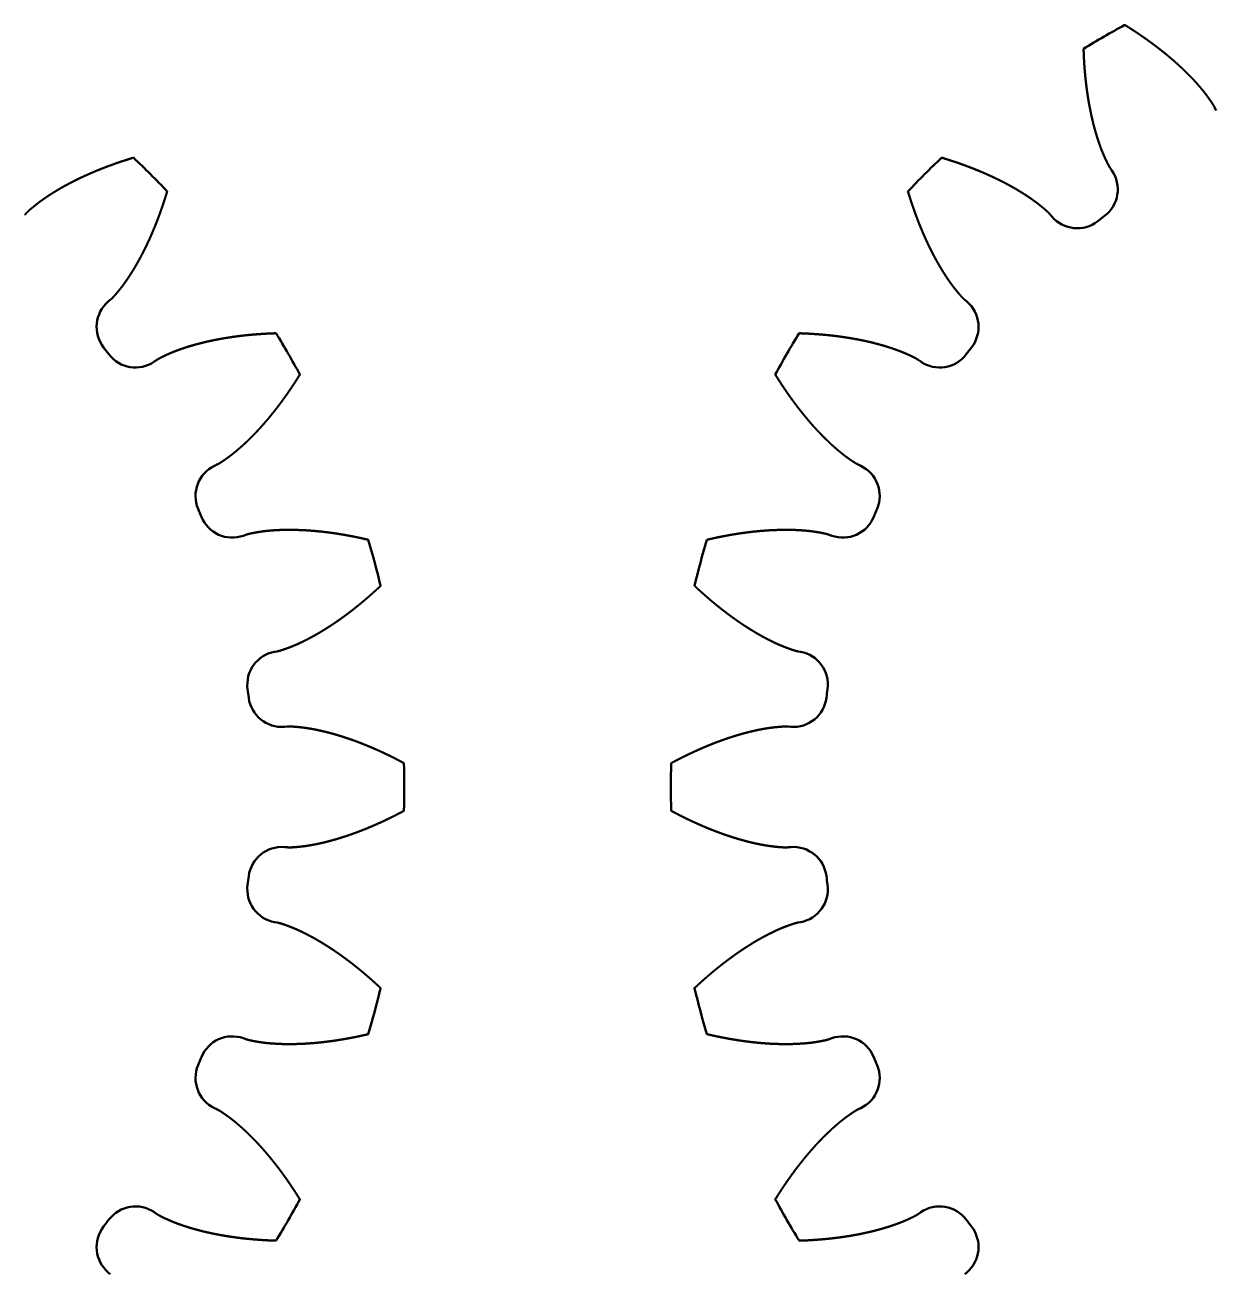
# Model space of a CAD drawing. Header units: millimetres. Extents: x 0 to 420, y 0 to 297.
# Drawn here: x 54.22 to 72.09, y 221.55 to 240.29 of the extents above; entities that cross this region are included whole.
import ezdxf

# ---------------------------------------------------------------- set-up
doc = ezdxf.new("R2010")
doc.units = ezdxf.units.MM
doc.header["$LTSCALE"] = 0.75
doc.layers.add('Visible', color=7, linetype='Continuous', lineweight=50)

msp = doc.modelspace()

# ---------------------------------------------------------------- linework, layer by layer
at = {"layer": 'Visible'}
for p, q in [((72.094, 239.006), (72.077, 239.041)), ((70.509, 238.136), (70.531, 238.104)), ((69.631, 237.413), (69.605, 237.442)), ((55.471, 236.137), (55.501, 236.162)), ((68.325, 236.162), (68.355, 236.137)), ((56.195, 235.258), (56.162, 235.236)), ((67.664, 235.236), (67.632, 235.258)), ((57.065, 233.674), (57.1, 233.691)), ((66.726, 233.691), (66.762, 233.674)), ((57.536, 232.638), (57.499, 232.625)), ((66.327, 232.625), (66.29, 232.638)), ((57.966, 230.882), (58.004, 230.889)), ((65.822, 230.889), (65.86, 230.882)), ((58.153, 229.76), (58.114, 229.757)), ((65.712, 229.757), (65.673, 229.76)), ((58.114, 227.952), (58.153, 227.949)), ((65.673, 227.949), (65.712, 227.952)), ((58.004, 226.82), (57.966, 226.827)), ((65.86, 226.827), (65.822, 226.82)), ((57.499, 225.084), (57.536, 225.071)), ((66.29, 225.071), (66.327, 225.084)), ((57.1, 224.018), (57.065, 224.035)), ((66.762, 224.035), (66.726, 224.018)), ((56.162, 222.473), (56.195, 222.451)), ((67.632, 222.451), (67.664, 222.473)), ((55.501, 221.547), (55.471, 221.572)), ((68.355, 221.572), (68.325, 221.547))]:
    msp.add_line(p, q, dxfattribs=at)
for centre, radius, start, end in [((76.913, 228.855), 13, 118.4232, 121.5768), ((46.913, 228.855), 13, 43.4232, 46.5768), ((76.913, 228.855), 13, 133.4232, 136.5768), ((70.119, 237.821), 0.5, 307.1518, 34.5186), ((70.011, 237.737), 0.5, 220.4814, 307.8482), ((76.913, 228.855), 10.749, 127.1518, 127.8482), ((55.796, 235.757), 0.5, 130.4814, 217.8482), ((68.03, 235.757), 0.5, 322.1518, 49.5186), ((46.913, 228.855), 13, 28.4232, 31.5768), ((76.913, 228.855), 13, 148.4232, 151.5768), ((46.913, 228.855), 10.749, 37.1518, 37.8482), ((76.913, 228.855), 10.749, 142.1518, 142.8482), ((55.879, 235.648), 0.5, 217.1518, 304.5186), ((67.947, 235.648), 0.5, 235.4814, 322.8482), ((57.28, 233.222), 0.5, 115.4814, 202.8482), ((66.547, 233.222), 0.5, 337.1518, 64.5186), ((46.913, 228.855), 10.749, 22.1518, 22.8482), ((76.913, 228.855), 10.749, 157.1518, 157.8482), ((57.332, 233.096), 0.5, 202.1518, 289.5186), ((66.494, 233.096), 0.5, 250.4814, 337.8482), ((46.913, 228.855), 13, 13.4232, 16.5768), ((76.913, 228.855), 13, 163.4232, 166.5768), ((58.057, 230.391), 0.5, 100.4814, 187.8482), ((65.769, 230.391), 0.5, 352.1518, 79.5186), ((46.913, 228.855), 10.749, 7.1518, 7.8482), ((58.075, 230.255), 0.5, 187.1518, 274.5186), ((65.751, 230.255), 0.5, 265.4814, 352.8482), ((76.913, 228.855), 10.749, 172.1518, 172.8482), ((46.913, 228.855), 13, 358.4232, 1.5768), ((76.913, 228.855), 13, 178.4232, 181.5768), ((58.075, 227.454), 0.5, 85.4814, 172.8482), ((65.751, 227.454), 0.5, 7.1518, 94.5186), ((46.913, 228.855), 10.749, 352.1518, 352.8482), ((76.913, 228.855), 10.749, 187.1518, 187.8482), ((58.057, 227.318), 0.5, 172.1518, 259.5186), ((65.769, 227.318), 0.5, 280.4814, 7.8482), ((46.913, 228.855), 13, 343.4232, 346.5768), ((76.913, 228.855), 13, 193.4232, 196.5768), ((57.332, 224.613), 0.5, 70.4814, 157.8482), ((66.494, 224.613), 0.5, 22.1518, 109.5186), ((46.913, 228.855), 10.749, 337.1518, 337.8482), ((76.913, 228.855), 10.749, 202.1518, 202.8482), ((57.28, 224.487), 0.5, 157.1518, 244.5186), ((66.547, 224.487), 0.5, 295.4814, 22.8482), ((46.913, 228.855), 13, 328.4232, 331.5768), ((76.913, 228.855), 13, 208.4232, 211.5768), ((55.879, 222.061), 0.5, 55.4814, 142.8482), ((67.947, 222.061), 0.5, 37.1518, 124.5186), ((46.913, 228.855), 10.749, 322.1518, 322.8482), ((76.913, 228.855), 10.749, 217.1518, 217.8482), ((55.796, 221.952), 0.5, 142.1518, 229.5186), ((68.03, 221.952), 0.5, 310.4814, 37.8482)]:
    msp.add_arc(centre, radius, start, end, dxfattribs=at)
for points in [[(72.077, 239.041), (72.075, 239.046), (72.07, 239.055), (72.063, 239.068), (72.054, 239.086), (72.04, 239.107), (72.026, 239.128), (72.012, 239.149), (71.998, 239.169), (71.983, 239.19), (71.968, 239.211), (71.953, 239.231), (71.938, 239.252), (71.922, 239.272), (71.907, 239.292), (71.89, 239.312), (71.874, 239.331), (71.858, 239.351), (71.841, 239.37), (71.824, 239.39), (71.807, 239.409), (71.79, 239.428), (71.772, 239.448), (71.755, 239.467), (71.737, 239.485), (71.719, 239.504), (71.701, 239.523), (71.682, 239.542), (71.664, 239.56), (71.645, 239.578), (71.627, 239.597), (71.608, 239.615), (71.589, 239.633), (71.57, 239.651), (71.55, 239.669), (71.531, 239.687), (71.511, 239.705), (71.491, 239.722), (71.472, 239.74), (71.452, 239.758), (71.431, 239.775), (71.411, 239.792), (71.391, 239.809), (71.37, 239.827), (71.35, 239.844), (71.329, 239.861), (71.308, 239.878), (71.287, 239.894), (71.266, 239.911), (71.245, 239.928), (71.223, 239.944), (71.202, 239.961), (71.18, 239.977), (71.158, 239.993), (71.137, 240.01), (71.115, 240.026), (71.093, 240.042), (71.07, 240.058), (71.048, 240.074), (71.026, 240.09), (71.003, 240.105), (70.981, 240.121), (70.958, 240.136), (70.935, 240.152), (70.912, 240.167), (70.889, 240.183), (70.866, 240.198), (70.843, 240.213), (70.82, 240.228), (70.796, 240.243), (70.773, 240.258), (70.754, 240.27), (70.74, 240.279), (70.73, 240.285), (70.725, 240.287)], [(70.106, 239.93), (70.106, 239.924), (70.106, 239.913), (70.107, 239.896), (70.108, 239.874), (70.109, 239.846), (70.11, 239.818), (70.111, 239.791), (70.113, 239.763), (70.115, 239.735), (70.116, 239.708), (70.118, 239.68), (70.12, 239.653), (70.122, 239.625), (70.125, 239.598), (70.127, 239.571), (70.129, 239.543), (70.132, 239.516), (70.135, 239.489), (70.138, 239.462), (70.141, 239.435), (70.144, 239.408), (70.147, 239.381), (70.15, 239.354), (70.154, 239.327), (70.158, 239.3), (70.161, 239.274), (70.165, 239.247), (70.169, 239.22), (70.174, 239.194), (70.178, 239.167), (70.182, 239.141), (70.187, 239.114), (70.192, 239.088), (70.197, 239.062), (70.202, 239.036), (70.207, 239.01), (70.212, 238.984), (70.217, 238.958), (70.223, 238.932), (70.229, 238.906), (70.235, 238.88), (70.241, 238.855), (70.247, 238.829), (70.253, 238.804), (70.26, 238.778), (70.266, 238.753), (70.273, 238.728), (70.28, 238.703), (70.287, 238.678), (70.295, 238.653), (70.302, 238.628), (70.31, 238.603), (70.318, 238.579), (70.326, 238.554), (70.334, 238.53), (70.342, 238.505), (70.351, 238.481), (70.359, 238.457), (70.368, 238.433), (70.377, 238.409), (70.387, 238.385), (70.397, 238.362), (70.407, 238.338), (70.417, 238.315), (70.427, 238.292), (70.438, 238.269), (70.449, 238.246), (70.459, 238.223), (70.471, 238.201), (70.483, 238.179), (70.493, 238.161), (70.501, 238.149), (70.506, 238.14), (70.509, 238.136)], [(55.849, 238.296), (55.844, 238.295), (55.833, 238.292), (55.817, 238.287), (55.796, 238.28), (55.769, 238.272), (55.743, 238.263), (55.716, 238.255), (55.69, 238.246), (55.664, 238.238), (55.637, 238.229), (55.611, 238.22), (55.585, 238.211), (55.559, 238.202), (55.533, 238.192), (55.508, 238.183), (55.482, 238.173), (55.456, 238.164), (55.431, 238.154), (55.405, 238.144), (55.38, 238.135), (55.355, 238.124), (55.329, 238.114), (55.304, 238.104), (55.279, 238.094), (55.254, 238.083), (55.23, 238.073), (55.205, 238.062), (55.18, 238.051), (55.156, 238.04), (55.131, 238.029), (55.107, 238.018), (55.083, 238.007), (55.058, 237.996), (55.034, 237.984), (55.01, 237.972), (54.987, 237.961), (54.963, 237.949), (54.939, 237.937), (54.916, 237.925), (54.892, 237.913), (54.869, 237.9), (54.846, 237.888), (54.823, 237.875), (54.8, 237.863), (54.777, 237.85), (54.754, 237.837), (54.732, 237.824), (54.709, 237.81), (54.687, 237.797), (54.664, 237.783), (54.642, 237.77), (54.62, 237.756), (54.599, 237.742), (54.577, 237.728), (54.556, 237.714), (54.534, 237.699), (54.513, 237.685), (54.492, 237.67), (54.471, 237.655), (54.45, 237.64), (54.43, 237.625), (54.41, 237.61), (54.39, 237.594), (54.37, 237.578), (54.35, 237.562), (54.331, 237.546), (54.311, 237.53), (54.292, 237.513), (54.273, 237.496), (54.255, 237.479), (54.241, 237.465), (54.231, 237.454), (54.224, 237.446), (54.221, 237.442)], [(69.605, 237.442), (69.602, 237.446), (69.595, 237.454), (69.585, 237.465), (69.571, 237.479), (69.553, 237.496), (69.534, 237.513), (69.515, 237.53), (69.495, 237.546), (69.476, 237.562), (69.456, 237.578), (69.437, 237.594), (69.417, 237.61), (69.396, 237.625), (69.376, 237.64), (69.355, 237.655), (69.334, 237.67), (69.313, 237.685), (69.292, 237.699), (69.271, 237.714), (69.249, 237.728), (69.227, 237.742), (69.206, 237.756), (69.184, 237.77), (69.162, 237.783), (69.139, 237.797), (69.117, 237.81), (69.095, 237.824), (69.072, 237.837), (69.049, 237.85), (69.026, 237.863), (69.004, 237.875), (68.98, 237.888), (68.957, 237.9), (68.934, 237.913), (68.911, 237.925), (68.887, 237.937), (68.863, 237.949), (68.84, 237.961), (68.816, 237.972), (68.792, 237.984), (68.768, 237.996), (68.744, 238.007), (68.719, 238.018), (68.695, 238.029), (68.671, 238.04), (68.646, 238.051), (68.621, 238.062), (68.597, 238.073), (68.572, 238.083), (68.547, 238.094), (68.522, 238.104), (68.497, 238.114), (68.472, 238.124), (68.446, 238.135), (68.421, 238.144), (68.395, 238.154), (68.37, 238.164), (68.344, 238.173), (68.319, 238.183), (68.293, 238.192), (68.267, 238.202), (68.241, 238.211), (68.215, 238.22), (68.189, 238.229), (68.163, 238.238), (68.136, 238.246), (68.11, 238.255), (68.084, 238.263), (68.057, 238.272), (68.031, 238.28), (68.009, 238.287), (67.993, 238.292), (67.982, 238.295), (67.977, 238.296)], [(55.501, 236.162), (55.505, 236.166), (55.512, 236.172), (55.523, 236.182), (55.538, 236.196), (55.555, 236.215), (55.572, 236.234), (55.588, 236.253), (55.604, 236.272), (55.621, 236.292), (55.637, 236.311), (55.652, 236.331), (55.668, 236.351), (55.684, 236.371), (55.699, 236.392), (55.714, 236.413), (55.729, 236.433), (55.743, 236.454), (55.758, 236.476), (55.772, 236.497), (55.787, 236.519), (55.801, 236.54), (55.815, 236.562), (55.828, 236.584), (55.842, 236.606), (55.856, 236.628), (55.869, 236.65), (55.882, 236.673), (55.895, 236.696), (55.908, 236.718), (55.921, 236.741), (55.934, 236.764), (55.946, 236.787), (55.959, 236.81), (55.971, 236.834), (55.983, 236.857), (55.995, 236.881), (56.007, 236.904), (56.019, 236.928), (56.031, 236.952), (56.043, 236.976), (56.054, 237), (56.065, 237.024), (56.077, 237.048), (56.088, 237.073), (56.099, 237.097), (56.11, 237.122), (56.121, 237.146), (56.131, 237.171), (56.142, 237.196), (56.152, 237.221), (56.163, 237.246), (56.173, 237.271), (56.183, 237.296), (56.193, 237.321), (56.203, 237.347), (56.213, 237.372), (56.222, 237.398), (56.232, 237.423), (56.242, 237.449), (56.251, 237.475), (56.26, 237.501), (56.269, 237.527), (56.278, 237.553), (56.287, 237.579), (56.296, 237.605), (56.305, 237.631), (56.313, 237.658), (56.322, 237.684), (56.33, 237.711), (56.339, 237.737), (56.345, 237.758), (56.35, 237.774), (56.353, 237.785), (56.355, 237.79)], [(67.471, 237.79), (67.473, 237.785), (67.476, 237.774), (67.481, 237.758), (67.487, 237.737), (67.496, 237.711), (67.504, 237.684), (67.513, 237.658), (67.521, 237.631), (67.53, 237.605), (67.539, 237.579), (67.548, 237.553), (67.557, 237.527), (67.566, 237.501), (67.575, 237.475), (67.585, 237.449), (67.594, 237.423), (67.604, 237.398), (67.613, 237.372), (67.623, 237.347), (67.633, 237.321), (67.643, 237.296), (67.653, 237.271), (67.663, 237.246), (67.674, 237.221), (67.684, 237.196), (67.695, 237.171), (67.706, 237.146), (67.716, 237.122), (67.727, 237.097), (67.738, 237.073), (67.749, 237.048), (67.761, 237.024), (67.772, 237), (67.784, 236.976), (67.795, 236.952), (67.807, 236.928), (67.819, 236.904), (67.831, 236.881), (67.843, 236.857), (67.855, 236.834), (67.867, 236.81), (67.88, 236.787), (67.892, 236.764), (67.905, 236.741), (67.918, 236.718), (67.931, 236.696), (67.944, 236.673), (67.957, 236.65), (67.971, 236.628), (67.984, 236.606), (67.998, 236.584), (68.012, 236.562), (68.026, 236.54), (68.04, 236.519), (68.054, 236.497), (68.068, 236.476), (68.083, 236.454), (68.097, 236.433), (68.112, 236.413), (68.127, 236.392), (68.143, 236.371), (68.158, 236.351), (68.174, 236.331), (68.19, 236.311), (68.206, 236.292), (68.222, 236.272), (68.238, 236.253), (68.255, 236.234), (68.271, 236.215), (68.288, 236.196), (68.303, 236.182), (68.314, 236.172), (68.321, 236.166), (68.325, 236.162)], [(57.988, 235.662), (57.983, 235.662), (57.972, 235.661), (57.955, 235.661), (57.933, 235.66), (57.905, 235.659), (57.877, 235.658), (57.849, 235.656), (57.822, 235.655), (57.794, 235.653), (57.766, 235.651), (57.739, 235.649), (57.711, 235.647), (57.684, 235.645), (57.656, 235.643), (57.629, 235.641), (57.602, 235.638), (57.575, 235.636), (57.547, 235.633), (57.52, 235.63), (57.493, 235.627), (57.466, 235.624), (57.439, 235.621), (57.412, 235.617), (57.386, 235.614), (57.359, 235.61), (57.332, 235.606), (57.305, 235.602), (57.279, 235.598), (57.252, 235.594), (57.226, 235.59), (57.199, 235.585), (57.173, 235.581), (57.147, 235.576), (57.121, 235.571), (57.094, 235.566), (57.068, 235.561), (57.042, 235.556), (57.016, 235.55), (56.991, 235.545), (56.965, 235.539), (56.939, 235.533), (56.913, 235.527), (56.888, 235.521), (56.862, 235.514), (56.837, 235.508), (56.812, 235.501), (56.786, 235.494), (56.761, 235.487), (56.736, 235.48), (56.711, 235.473), (56.686, 235.466), (56.662, 235.458), (56.637, 235.45), (56.613, 235.442), (56.588, 235.434), (56.564, 235.425), (56.54, 235.417), (56.515, 235.408), (56.491, 235.399), (56.467, 235.39), (56.444, 235.381), (56.42, 235.371), (56.397, 235.361), (56.374, 235.351), (56.35, 235.34), (56.327, 235.33), (56.305, 235.319), (56.282, 235.308), (56.259, 235.297), (56.237, 235.285), (56.22, 235.275), (56.207, 235.267), (56.199, 235.261), (56.195, 235.258)], [(67.632, 235.258), (67.627, 235.261), (67.619, 235.267), (67.606, 235.275), (67.589, 235.285), (67.567, 235.297), (67.544, 235.308), (67.522, 235.319), (67.499, 235.33), (67.476, 235.34), (67.453, 235.351), (67.429, 235.361), (67.406, 235.371), (67.382, 235.381), (67.359, 235.39), (67.335, 235.399), (67.311, 235.408), (67.287, 235.417), (67.262, 235.425), (67.238, 235.434), (67.214, 235.442), (67.189, 235.45), (67.164, 235.458), (67.14, 235.466), (67.115, 235.473), (67.09, 235.48), (67.065, 235.487), (67.04, 235.494), (67.014, 235.501), (66.989, 235.508), (66.964, 235.514), (66.938, 235.521), (66.913, 235.527), (66.887, 235.533), (66.861, 235.539), (66.836, 235.545), (66.81, 235.55), (66.784, 235.556), (66.758, 235.561), (66.732, 235.566), (66.706, 235.571), (66.679, 235.576), (66.653, 235.581), (66.627, 235.585), (66.6, 235.59), (66.574, 235.594), (66.547, 235.598), (66.521, 235.602), (66.494, 235.606), (66.467, 235.61), (66.441, 235.614), (66.414, 235.617), (66.387, 235.621), (66.36, 235.624), (66.333, 235.627), (66.306, 235.63), (66.279, 235.633), (66.252, 235.636), (66.224, 235.638), (66.197, 235.641), (66.17, 235.643), (66.142, 235.645), (66.115, 235.647), (66.087, 235.649), (66.06, 235.651), (66.032, 235.653), (66.005, 235.655), (65.977, 235.656), (65.949, 235.658), (65.921, 235.659), (65.894, 235.66), (65.871, 235.661), (65.855, 235.661), (65.843, 235.662), (65.838, 235.662)], [(57.1, 233.691), (57.104, 233.693), (57.113, 233.697), (57.127, 233.704), (57.144, 233.714), (57.165, 233.727), (57.186, 233.741), (57.207, 233.755), (57.228, 233.77), (57.249, 233.785), (57.269, 233.799), (57.29, 233.814), (57.31, 233.83), (57.33, 233.845), (57.35, 233.861), (57.37, 233.877), (57.39, 233.894), (57.409, 233.91), (57.429, 233.927), (57.448, 233.944), (57.468, 233.961), (57.487, 233.978), (57.506, 233.995), (57.525, 234.013), (57.544, 234.031), (57.563, 234.049), (57.581, 234.067), (57.6, 234.085), (57.619, 234.104), (57.637, 234.122), (57.655, 234.141), (57.674, 234.16), (57.692, 234.179), (57.71, 234.198), (57.728, 234.217), (57.746, 234.237), (57.763, 234.256), (57.781, 234.276), (57.799, 234.296), (57.816, 234.316), (57.833, 234.336), (57.851, 234.356), (57.868, 234.377), (57.885, 234.397), (57.902, 234.418), (57.919, 234.439), (57.936, 234.46), (57.953, 234.481), (57.97, 234.502), (57.986, 234.523), (58.003, 234.544), (58.019, 234.566), (58.036, 234.588), (58.052, 234.609), (58.068, 234.631), (58.084, 234.653), (58.1, 234.675), (58.116, 234.697), (58.132, 234.719), (58.148, 234.742), (58.164, 234.764), (58.179, 234.787), (58.195, 234.81), (58.21, 234.832), (58.226, 234.855), (58.241, 234.878), (58.256, 234.901), (58.272, 234.925), (58.287, 234.948), (58.302, 234.971), (58.316, 234.995), (58.328, 235.014), (58.337, 235.028), (58.343, 235.038), (58.346, 235.042)], [(65.48, 235.042), (65.483, 235.038), (65.489, 235.028), (65.498, 235.014), (65.51, 234.995), (65.525, 234.971), (65.54, 234.948), (65.555, 234.925), (65.57, 234.901), (65.585, 234.878), (65.6, 234.855), (65.616, 234.832), (65.631, 234.81), (65.647, 234.787), (65.662, 234.764), (65.678, 234.742), (65.694, 234.719), (65.71, 234.697), (65.726, 234.675), (65.742, 234.653), (65.758, 234.631), (65.774, 234.609), (65.79, 234.588), (65.807, 234.566), (65.823, 234.544), (65.84, 234.523), (65.857, 234.502), (65.873, 234.481), (65.89, 234.46), (65.907, 234.439), (65.924, 234.418), (65.941, 234.397), (65.958, 234.377), (65.975, 234.356), (65.993, 234.336), (66.01, 234.316), (66.028, 234.296), (66.045, 234.276), (66.063, 234.256), (66.081, 234.237), (66.098, 234.217), (66.116, 234.198), (66.134, 234.179), (66.153, 234.16), (66.171, 234.141), (66.189, 234.122), (66.208, 234.104), (66.226, 234.085), (66.245, 234.067), (66.263, 234.049), (66.282, 234.031), (66.301, 234.013), (66.32, 233.995), (66.339, 233.978), (66.358, 233.961), (66.378, 233.944), (66.397, 233.927), (66.417, 233.91), (66.436, 233.894), (66.456, 233.877), (66.476, 233.861), (66.496, 233.845), (66.516, 233.83), (66.536, 233.814), (66.557, 233.799), (66.577, 233.785), (66.598, 233.77), (66.619, 233.755), (66.64, 233.741), (66.661, 233.727), (66.682, 233.714), (66.7, 233.704), (66.713, 233.697), (66.722, 233.693), (66.726, 233.691)], [(59.373, 232.563), (59.367, 232.565), (59.356, 232.567), (59.34, 232.571), (59.318, 232.576), (59.291, 232.582), (59.264, 232.588), (59.237, 232.594), (59.21, 232.6), (59.183, 232.605), (59.156, 232.611), (59.129, 232.616), (59.101, 232.621), (59.074, 232.626), (59.047, 232.631), (59.02, 232.636), (58.993, 232.641), (58.966, 232.645), (58.939, 232.649), (58.913, 232.654), (58.886, 232.658), (58.859, 232.662), (58.832, 232.666), (58.805, 232.669), (58.778, 232.673), (58.751, 232.676), (58.724, 232.679), (58.698, 232.683), (58.671, 232.686), (58.644, 232.688), (58.618, 232.691), (58.591, 232.694), (58.564, 232.696), (58.538, 232.698), (58.511, 232.7), (58.485, 232.702), (58.458, 232.704), (58.432, 232.706), (58.405, 232.707), (58.379, 232.708), (58.352, 232.709), (58.326, 232.71), (58.3, 232.711), (58.273, 232.712), (58.247, 232.712), (58.221, 232.713), (58.195, 232.713), (58.169, 232.713), (58.142, 232.713), (58.116, 232.712), (58.09, 232.712), (58.065, 232.711), (58.039, 232.71), (58.013, 232.709), (57.987, 232.707), (57.961, 232.706), (57.936, 232.704), (57.91, 232.702), (57.884, 232.7), (57.859, 232.697), (57.833, 232.695), (57.808, 232.692), (57.783, 232.688), (57.758, 232.685), (57.733, 232.681), (57.708, 232.677), (57.683, 232.673), (57.658, 232.668), (57.633, 232.663), (57.608, 232.658), (57.584, 232.653), (57.564, 232.647), (57.55, 232.643), (57.54, 232.64), (57.536, 232.638)], [(66.29, 232.638), (66.286, 232.64), (66.276, 232.643), (66.262, 232.647), (66.242, 232.653), (66.218, 232.658), (66.193, 232.663), (66.168, 232.668), (66.144, 232.673), (66.119, 232.677), (66.094, 232.681), (66.068, 232.685), (66.043, 232.688), (66.018, 232.692), (65.993, 232.695), (65.967, 232.697), (65.942, 232.7), (65.916, 232.702), (65.891, 232.704), (65.865, 232.706), (65.839, 232.707), (65.813, 232.709), (65.788, 232.71), (65.762, 232.711), (65.736, 232.712), (65.71, 232.712), (65.684, 232.713), (65.658, 232.713), (65.631, 232.713), (65.605, 232.713), (65.579, 232.712), (65.553, 232.712), (65.527, 232.711), (65.5, 232.71), (65.474, 232.709), (65.448, 232.708), (65.421, 232.707), (65.395, 232.706), (65.368, 232.704), (65.342, 232.702), (65.315, 232.7), (65.289, 232.698), (65.262, 232.696), (65.235, 232.694), (65.209, 232.691), (65.182, 232.688), (65.155, 232.686), (65.128, 232.683), (65.102, 232.679), (65.075, 232.676), (65.048, 232.673), (65.021, 232.669), (64.994, 232.666), (64.967, 232.662), (64.941, 232.658), (64.914, 232.654), (64.887, 232.649), (64.86, 232.645), (64.833, 232.641), (64.806, 232.636), (64.779, 232.631), (64.752, 232.626), (64.725, 232.621), (64.698, 232.616), (64.671, 232.611), (64.643, 232.605), (64.616, 232.6), (64.589, 232.594), (64.562, 232.588), (64.535, 232.582), (64.508, 232.576), (64.486, 232.571), (64.47, 232.567), (64.459, 232.565), (64.453, 232.563)], [(58.004, 230.889), (58.009, 230.89), (58.019, 230.892), (58.034, 230.895), (58.053, 230.901), (58.077, 230.908), (58.101, 230.916), (58.125, 230.924), (58.149, 230.933), (58.173, 230.942), (58.196, 230.951), (58.22, 230.96), (58.243, 230.969), (58.267, 230.979), (58.29, 230.989), (58.314, 231), (58.337, 231.01), (58.36, 231.021), (58.383, 231.032), (58.407, 231.044), (58.43, 231.055), (58.453, 231.067), (58.476, 231.079), (58.499, 231.091), (58.521, 231.103), (58.544, 231.115), (58.567, 231.128), (58.59, 231.141), (58.612, 231.154), (58.635, 231.167), (58.658, 231.181), (58.68, 231.194), (58.702, 231.208), (58.725, 231.222), (58.747, 231.236), (58.769, 231.25), (58.792, 231.264), (58.814, 231.279), (58.836, 231.293), (58.858, 231.308), (58.88, 231.323), (58.902, 231.338), (58.924, 231.353), (58.946, 231.369), (58.968, 231.384), (58.99, 231.4), (59.011, 231.416), (59.033, 231.432), (59.055, 231.448), (59.076, 231.464), (59.098, 231.48), (59.119, 231.497), (59.141, 231.513), (59.162, 231.53), (59.183, 231.547), (59.204, 231.564), (59.226, 231.581), (59.247, 231.598), (59.268, 231.616), (59.289, 231.633), (59.31, 231.651), (59.331, 231.669), (59.352, 231.687), (59.373, 231.705), (59.394, 231.723), (59.414, 231.741), (59.435, 231.76), (59.456, 231.778), (59.476, 231.797), (59.497, 231.815), (59.517, 231.834), (59.534, 231.849), (59.546, 231.861), (59.554, 231.869), (59.558, 231.872)], [(64.268, 231.872), (64.272, 231.869), (64.28, 231.861), (64.293, 231.849), (64.309, 231.834), (64.329, 231.815), (64.35, 231.797), (64.371, 231.778), (64.391, 231.76), (64.412, 231.741), (64.433, 231.723), (64.453, 231.705), (64.474, 231.687), (64.495, 231.669), (64.516, 231.651), (64.537, 231.633), (64.558, 231.616), (64.579, 231.598), (64.6, 231.581), (64.622, 231.564), (64.643, 231.547), (64.664, 231.53), (64.686, 231.513), (64.707, 231.497), (64.729, 231.48), (64.75, 231.464), (64.772, 231.448), (64.793, 231.432), (64.815, 231.416), (64.837, 231.4), (64.858, 231.384), (64.88, 231.369), (64.902, 231.353), (64.924, 231.338), (64.946, 231.323), (64.968, 231.308), (64.99, 231.293), (65.012, 231.279), (65.034, 231.264), (65.057, 231.25), (65.079, 231.236), (65.101, 231.222), (65.124, 231.208), (65.146, 231.194), (65.169, 231.181), (65.191, 231.167), (65.214, 231.154), (65.236, 231.141), (65.259, 231.128), (65.282, 231.115), (65.305, 231.103), (65.328, 231.091), (65.35, 231.079), (65.373, 231.067), (65.396, 231.055), (65.42, 231.044), (65.443, 231.032), (65.466, 231.021), (65.489, 231.01), (65.512, 231), (65.536, 230.989), (65.559, 230.979), (65.583, 230.969), (65.606, 230.96), (65.63, 230.951), (65.654, 230.942), (65.677, 230.933), (65.701, 230.924), (65.725, 230.916), (65.749, 230.908), (65.773, 230.901), (65.792, 230.895), (65.807, 230.892), (65.817, 230.89), (65.822, 230.889)], [(59.908, 229.212), (59.903, 229.215), (59.893, 229.22), (59.879, 229.228), (59.859, 229.238), (59.834, 229.251), (59.81, 229.264), (59.785, 229.277), (59.76, 229.289), (59.735, 229.302), (59.711, 229.314), (59.686, 229.326), (59.661, 229.338), (59.636, 229.35), (59.611, 229.362), (59.587, 229.373), (59.562, 229.385), (59.537, 229.396), (59.512, 229.407), (59.487, 229.419), (59.462, 229.429), (59.437, 229.44), (59.412, 229.451), (59.387, 229.461), (59.362, 229.472), (59.337, 229.482), (59.312, 229.492), (59.287, 229.502), (59.262, 229.512), (59.237, 229.522), (59.212, 229.531), (59.187, 229.54), (59.162, 229.55), (59.136, 229.559), (59.111, 229.567), (59.086, 229.576), (59.061, 229.585), (59.036, 229.593), (59.011, 229.601), (58.985, 229.61), (58.96, 229.617), (58.935, 229.625), (58.91, 229.633), (58.885, 229.64), (58.859, 229.647), (58.834, 229.655), (58.809, 229.661), (58.784, 229.668), (58.758, 229.675), (58.733, 229.681), (58.708, 229.687), (58.683, 229.693), (58.657, 229.699), (58.632, 229.704), (58.607, 229.71), (58.582, 229.715), (58.556, 229.72), (58.531, 229.725), (58.506, 229.729), (58.48, 229.733), (58.455, 229.737), (58.43, 229.741), (58.405, 229.744), (58.379, 229.747), (58.354, 229.75), (58.329, 229.753), (58.304, 229.755), (58.279, 229.757), (58.253, 229.759), (58.228, 229.761), (58.203, 229.761), (58.183, 229.761), (58.168, 229.761), (58.158, 229.76), (58.153, 229.76)], [(65.673, 229.76), (65.668, 229.76), (65.658, 229.761), (65.643, 229.761), (65.623, 229.761), (65.598, 229.761), (65.573, 229.759), (65.548, 229.757), (65.522, 229.755), (65.497, 229.753), (65.472, 229.75), (65.447, 229.747), (65.421, 229.744), (65.396, 229.741), (65.371, 229.737), (65.346, 229.733), (65.32, 229.729), (65.295, 229.725), (65.27, 229.72), (65.245, 229.715), (65.219, 229.71), (65.194, 229.704), (65.169, 229.699), (65.144, 229.693), (65.118, 229.687), (65.093, 229.681), (65.068, 229.675), (65.043, 229.668), (65.017, 229.661), (64.992, 229.655), (64.967, 229.647), (64.942, 229.64), (64.916, 229.633), (64.891, 229.625), (64.866, 229.617), (64.841, 229.61), (64.816, 229.601), (64.79, 229.593), (64.765, 229.585), (64.74, 229.576), (64.715, 229.567), (64.69, 229.559), (64.665, 229.55), (64.64, 229.54), (64.614, 229.531), (64.589, 229.522), (64.564, 229.512), (64.539, 229.502), (64.514, 229.492), (64.489, 229.482), (64.464, 229.472), (64.439, 229.461), (64.414, 229.451), (64.389, 229.44), (64.364, 229.429), (64.339, 229.419), (64.314, 229.407), (64.289, 229.396), (64.265, 229.385), (64.24, 229.373), (64.215, 229.362), (64.19, 229.35), (64.165, 229.338), (64.14, 229.326), (64.116, 229.314), (64.091, 229.302), (64.066, 229.289), (64.041, 229.277), (64.017, 229.264), (63.992, 229.251), (63.967, 229.238), (63.948, 229.228), (63.933, 229.22), (63.923, 229.215), (63.918, 229.212)], [(58.153, 227.949), (58.158, 227.949), (58.168, 227.948), (58.183, 227.948), (58.203, 227.948), (58.228, 227.948), (58.253, 227.95), (58.279, 227.952), (58.304, 227.954), (58.329, 227.956), (58.354, 227.959), (58.379, 227.962), (58.405, 227.965), (58.43, 227.968), (58.455, 227.972), (58.48, 227.976), (58.506, 227.98), (58.531, 227.985), (58.556, 227.989), (58.582, 227.994), (58.607, 227.999), (58.632, 228.005), (58.657, 228.01), (58.683, 228.016), (58.708, 228.022), (58.733, 228.028), (58.758, 228.034), (58.784, 228.041), (58.809, 228.048), (58.834, 228.055), (58.859, 228.062), (58.885, 228.069), (58.91, 228.076), (58.935, 228.084), (58.96, 228.092), (58.985, 228.1), (59.011, 228.108), (59.036, 228.116), (59.061, 228.124), (59.086, 228.133), (59.111, 228.142), (59.136, 228.15), (59.162, 228.16), (59.187, 228.169), (59.212, 228.178), (59.237, 228.188), (59.262, 228.197), (59.287, 228.207), (59.312, 228.217), (59.337, 228.227), (59.362, 228.237), (59.387, 228.248), (59.412, 228.258), (59.437, 228.269), (59.462, 228.28), (59.487, 228.29), (59.512, 228.302), (59.537, 228.313), (59.562, 228.324), (59.587, 228.336), (59.611, 228.347), (59.636, 228.359), (59.661, 228.371), (59.686, 228.383), (59.711, 228.395), (59.735, 228.407), (59.76, 228.42), (59.785, 228.432), (59.81, 228.445), (59.834, 228.458), (59.859, 228.471), (59.879, 228.481), (59.893, 228.489), (59.903, 228.494), (59.908, 228.497)], [(63.918, 228.497), (63.923, 228.494), (63.933, 228.489), (63.948, 228.481), (63.967, 228.471), (63.992, 228.458), (64.017, 228.445), (64.041, 228.432), (64.066, 228.42), (64.091, 228.407), (64.116, 228.395), (64.14, 228.383), (64.165, 228.371), (64.19, 228.359), (64.215, 228.347), (64.24, 228.336), (64.265, 228.324), (64.289, 228.313), (64.314, 228.302), (64.339, 228.29), (64.364, 228.28), (64.389, 228.269), (64.414, 228.258), (64.439, 228.248), (64.464, 228.237), (64.489, 228.227), (64.514, 228.217), (64.539, 228.207), (64.564, 228.197), (64.589, 228.188), (64.614, 228.178), (64.64, 228.169), (64.665, 228.16), (64.69, 228.15), (64.715, 228.142), (64.74, 228.133), (64.765, 228.124), (64.79, 228.116), (64.816, 228.108), (64.841, 228.1), (64.866, 228.092), (64.891, 228.084), (64.916, 228.076), (64.942, 228.069), (64.967, 228.062), (64.992, 228.055), (65.017, 228.048), (65.043, 228.041), (65.068, 228.034), (65.093, 228.028), (65.118, 228.022), (65.144, 228.016), (65.169, 228.01), (65.194, 228.005), (65.219, 227.999), (65.245, 227.994), (65.27, 227.989), (65.295, 227.985), (65.32, 227.98), (65.346, 227.976), (65.371, 227.972), (65.396, 227.968), (65.421, 227.965), (65.447, 227.962), (65.472, 227.959), (65.497, 227.956), (65.522, 227.954), (65.548, 227.952), (65.573, 227.95), (65.598, 227.948), (65.623, 227.948), (65.643, 227.948), (65.658, 227.948), (65.668, 227.949), (65.673, 227.949)], [(59.558, 225.837), (59.554, 225.841), (59.546, 225.848), (59.534, 225.86), (59.517, 225.875), (59.497, 225.894), (59.476, 225.912), (59.456, 225.931), (59.435, 225.95), (59.414, 225.968), (59.394, 225.986), (59.373, 226.004), (59.352, 226.022), (59.331, 226.04), (59.31, 226.058), (59.289, 226.076), (59.268, 226.093), (59.247, 226.111), (59.226, 226.128), (59.204, 226.145), (59.183, 226.162), (59.162, 226.179), (59.141, 226.196), (59.119, 226.212), (59.098, 226.229), (59.076, 226.245), (59.055, 226.261), (59.033, 226.277), (59.011, 226.293), (58.99, 226.309), (58.968, 226.325), (58.946, 226.34), (58.924, 226.356), (58.902, 226.371), (58.88, 226.386), (58.858, 226.401), (58.836, 226.416), (58.814, 226.43), (58.792, 226.445), (58.769, 226.459), (58.747, 226.473), (58.725, 226.487), (58.702, 226.501), (58.68, 226.515), (58.658, 226.529), (58.635, 226.542), (58.612, 226.555), (58.59, 226.568), (58.567, 226.581), (58.544, 226.594), (58.521, 226.606), (58.499, 226.618), (58.476, 226.63), (58.453, 226.642), (58.43, 226.654), (58.407, 226.665), (58.383, 226.677), (58.36, 226.688), (58.337, 226.699), (58.314, 226.71), (58.29, 226.72), (58.267, 226.73), (58.243, 226.74), (58.22, 226.749), (58.196, 226.759), (58.173, 226.767), (58.149, 226.776), (58.125, 226.785), (58.101, 226.793), (58.077, 226.801), (58.053, 226.809), (58.034, 226.814), (58.019, 226.817), (58.009, 226.819), (58.004, 226.82)], [(65.822, 226.82), (65.817, 226.819), (65.807, 226.817), (65.792, 226.814), (65.773, 226.809), (65.749, 226.801), (65.725, 226.793), (65.701, 226.785), (65.677, 226.776), (65.654, 226.767), (65.63, 226.759), (65.606, 226.749), (65.583, 226.74), (65.559, 226.73), (65.536, 226.72), (65.512, 226.71), (65.489, 226.699), (65.466, 226.688), (65.443, 226.677), (65.42, 226.665), (65.396, 226.654), (65.373, 226.642), (65.35, 226.63), (65.328, 226.618), (65.305, 226.606), (65.282, 226.594), (65.259, 226.581), (65.236, 226.568), (65.214, 226.555), (65.191, 226.542), (65.169, 226.529), (65.146, 226.515), (65.124, 226.501), (65.101, 226.487), (65.079, 226.473), (65.057, 226.459), (65.034, 226.445), (65.012, 226.43), (64.99, 226.416), (64.968, 226.401), (64.946, 226.386), (64.924, 226.371), (64.902, 226.356), (64.88, 226.34), (64.858, 226.325), (64.837, 226.309), (64.815, 226.293), (64.793, 226.277), (64.772, 226.261), (64.75, 226.245), (64.729, 226.229), (64.707, 226.212), (64.686, 226.196), (64.664, 226.179), (64.643, 226.162), (64.622, 226.145), (64.6, 226.128), (64.579, 226.111), (64.558, 226.093), (64.537, 226.076), (64.516, 226.058), (64.495, 226.04), (64.474, 226.022), (64.453, 226.004), (64.433, 225.986), (64.412, 225.968), (64.391, 225.95), (64.371, 225.931), (64.35, 225.912), (64.329, 225.894), (64.309, 225.875), (64.293, 225.86), (64.28, 225.848), (64.272, 225.841), (64.268, 225.837)], [(57.536, 225.071), (57.54, 225.069), (57.55, 225.066), (57.564, 225.062), (57.584, 225.056), (57.608, 225.051), (57.633, 225.046), (57.658, 225.041), (57.683, 225.037), (57.708, 225.032), (57.733, 225.028), (57.758, 225.024), (57.783, 225.021), (57.808, 225.017), (57.833, 225.014), (57.859, 225.012), (57.884, 225.009), (57.91, 225.007), (57.936, 225.005), (57.961, 225.004), (57.987, 225.002), (58.013, 225.001), (58.039, 224.999), (58.065, 224.998), (58.09, 224.998), (58.116, 224.997), (58.142, 224.997), (58.169, 224.996), (58.195, 224.996), (58.221, 224.996), (58.247, 224.997), (58.273, 224.997), (58.3, 224.998), (58.326, 224.999), (58.352, 225), (58.379, 225.001), (58.405, 225.002), (58.432, 225.003), (58.458, 225.005), (58.485, 225.007), (58.511, 225.009), (58.538, 225.011), (58.564, 225.013), (58.591, 225.015), (58.618, 225.018), (58.644, 225.021), (58.671, 225.023), (58.698, 225.026), (58.724, 225.03), (58.751, 225.033), (58.778, 225.036), (58.805, 225.04), (58.832, 225.043), (58.859, 225.047), (58.886, 225.051), (58.913, 225.055), (58.939, 225.06), (58.966, 225.064), (58.993, 225.069), (59.02, 225.073), (59.047, 225.078), (59.074, 225.083), (59.101, 225.088), (59.129, 225.093), (59.156, 225.098), (59.183, 225.104), (59.21, 225.109), (59.237, 225.115), (59.264, 225.121), (59.291, 225.127), (59.318, 225.133), (59.34, 225.138), (59.356, 225.142), (59.367, 225.144), (59.373, 225.146)], [(64.453, 225.146), (64.459, 225.144), (64.47, 225.142), (64.486, 225.138), (64.508, 225.133), (64.535, 225.127), (64.562, 225.121), (64.589, 225.115), (64.616, 225.109), (64.643, 225.104), (64.671, 225.098), (64.698, 225.093), (64.725, 225.088), (64.752, 225.083), (64.779, 225.078), (64.806, 225.073), (64.833, 225.069), (64.86, 225.064), (64.887, 225.06), (64.914, 225.055), (64.941, 225.051), (64.967, 225.047), (64.994, 225.043), (65.021, 225.04), (65.048, 225.036), (65.075, 225.033), (65.102, 225.03), (65.128, 225.026), (65.155, 225.023), (65.182, 225.021), (65.209, 225.018), (65.235, 225.015), (65.262, 225.013), (65.289, 225.011), (65.315, 225.009), (65.342, 225.007), (65.368, 225.005), (65.395, 225.003), (65.421, 225.002), (65.448, 225.001), (65.474, 225), (65.5, 224.999), (65.527, 224.998), (65.553, 224.997), (65.579, 224.997), (65.605, 224.996), (65.631, 224.996), (65.658, 224.996), (65.684, 224.997), (65.71, 224.997), (65.736, 224.998), (65.762, 224.998), (65.788, 224.999), (65.813, 225.001), (65.839, 225.002), (65.865, 225.004), (65.891, 225.005), (65.916, 225.007), (65.942, 225.009), (65.967, 225.012), (65.993, 225.014), (66.018, 225.017), (66.043, 225.021), (66.068, 225.024), (66.094, 225.028), (66.119, 225.032), (66.144, 225.037), (66.168, 225.041), (66.193, 225.046), (66.218, 225.051), (66.242, 225.056), (66.262, 225.062), (66.276, 225.066), (66.286, 225.069), (66.29, 225.071)], [(58.346, 222.667), (58.343, 222.672), (58.337, 222.681), (58.328, 222.695), (58.316, 222.714), (58.302, 222.738), (58.287, 222.761), (58.272, 222.784), (58.256, 222.808), (58.241, 222.831), (58.226, 222.854), (58.21, 222.877), (58.195, 222.899), (58.179, 222.922), (58.164, 222.945), (58.148, 222.967), (58.132, 222.99), (58.116, 223.012), (58.1, 223.034), (58.084, 223.056), (58.068, 223.078), (58.052, 223.1), (58.036, 223.122), (58.019, 223.143), (58.003, 223.165), (57.986, 223.186), (57.97, 223.207), (57.953, 223.228), (57.936, 223.249), (57.919, 223.27), (57.902, 223.291), (57.885, 223.312), (57.868, 223.332), (57.851, 223.353), (57.833, 223.373), (57.816, 223.393), (57.799, 223.413), (57.781, 223.433), (57.763, 223.453), (57.746, 223.472), (57.728, 223.492), (57.71, 223.511), (57.692, 223.53), (57.674, 223.549), (57.655, 223.568), (57.637, 223.587), (57.619, 223.605), (57.6, 223.624), (57.581, 223.642), (57.563, 223.66), (57.544, 223.678), (57.525, 223.696), (57.506, 223.714), (57.487, 223.731), (57.468, 223.748), (57.448, 223.765), (57.429, 223.782), (57.409, 223.799), (57.39, 223.816), (57.37, 223.832), (57.35, 223.848), (57.33, 223.864), (57.31, 223.879), (57.29, 223.895), (57.269, 223.91), (57.249, 223.924), (57.228, 223.939), (57.207, 223.954), (57.186, 223.968), (57.165, 223.982), (57.144, 223.995), (57.127, 224.005), (57.113, 224.012), (57.104, 224.016), (57.1, 224.018)], [(66.726, 224.018), (66.722, 224.016), (66.713, 224.012), (66.7, 224.005), (66.682, 223.995), (66.661, 223.982), (66.64, 223.968), (66.619, 223.954), (66.598, 223.939), (66.577, 223.924), (66.557, 223.91), (66.536, 223.895), (66.516, 223.879), (66.496, 223.864), (66.476, 223.848), (66.456, 223.832), (66.436, 223.816), (66.417, 223.799), (66.397, 223.782), (66.378, 223.765), (66.358, 223.748), (66.339, 223.731), (66.32, 223.714), (66.301, 223.696), (66.282, 223.678), (66.263, 223.66), (66.245, 223.642), (66.226, 223.624), (66.208, 223.605), (66.189, 223.587), (66.171, 223.568), (66.153, 223.549), (66.134, 223.53), (66.116, 223.511), (66.098, 223.492), (66.081, 223.472), (66.063, 223.453), (66.045, 223.433), (66.028, 223.413), (66.01, 223.393), (65.993, 223.373), (65.975, 223.353), (65.958, 223.332), (65.941, 223.312), (65.924, 223.291), (65.907, 223.27), (65.89, 223.249), (65.873, 223.228), (65.857, 223.207), (65.84, 223.186), (65.823, 223.165), (65.807, 223.143), (65.79, 223.122), (65.774, 223.1), (65.758, 223.078), (65.742, 223.056), (65.726, 223.034), (65.71, 223.012), (65.694, 222.99), (65.678, 222.967), (65.662, 222.945), (65.647, 222.922), (65.631, 222.899), (65.616, 222.877), (65.6, 222.854), (65.585, 222.831), (65.57, 222.808), (65.555, 222.784), (65.54, 222.761), (65.525, 222.738), (65.51, 222.714), (65.498, 222.695), (65.489, 222.681), (65.483, 222.672), (65.48, 222.667)], [(56.195, 222.451), (56.199, 222.448), (56.207, 222.442), (56.22, 222.434), (56.237, 222.424), (56.259, 222.412), (56.282, 222.401), (56.305, 222.39), (56.327, 222.379), (56.35, 222.369), (56.374, 222.358), (56.397, 222.348), (56.42, 222.338), (56.444, 222.328), (56.467, 222.319), (56.491, 222.31), (56.515, 222.301), (56.54, 222.292), (56.564, 222.284), (56.588, 222.275), (56.613, 222.267), (56.637, 222.259), (56.662, 222.251), (56.686, 222.244), (56.711, 222.236), (56.736, 222.229), (56.761, 222.222), (56.786, 222.215), (56.812, 222.208), (56.837, 222.201), (56.862, 222.195), (56.888, 222.188), (56.913, 222.182), (56.939, 222.176), (56.965, 222.17), (56.991, 222.165), (57.016, 222.159), (57.042, 222.153), (57.068, 222.148), (57.094, 222.143), (57.121, 222.138), (57.147, 222.133), (57.173, 222.128), (57.199, 222.124), (57.226, 222.119), (57.252, 222.115), (57.279, 222.111), (57.305, 222.107), (57.332, 222.103), (57.359, 222.099), (57.386, 222.095), (57.412, 222.092), (57.439, 222.089), (57.466, 222.085), (57.493, 222.082), (57.52, 222.079), (57.547, 222.076), (57.575, 222.074), (57.602, 222.071), (57.629, 222.068), (57.656, 222.066), (57.684, 222.064), (57.711, 222.062), (57.739, 222.06), (57.766, 222.058), (57.794, 222.056), (57.822, 222.054), (57.849, 222.053), (57.877, 222.051), (57.905, 222.05), (57.933, 222.049), (57.955, 222.048), (57.972, 222.048), (57.983, 222.047), (57.988, 222.047)], [(65.838, 222.047), (65.843, 222.047), (65.855, 222.048), (65.871, 222.048), (65.894, 222.049), (65.921, 222.05), (65.949, 222.051), (65.977, 222.053), (66.005, 222.054), (66.032, 222.056), (66.06, 222.058), (66.087, 222.06), (66.115, 222.062), (66.142, 222.064), (66.17, 222.066), (66.197, 222.068), (66.224, 222.071), (66.252, 222.074), (66.279, 222.076), (66.306, 222.079), (66.333, 222.082), (66.36, 222.085), (66.387, 222.089), (66.414, 222.092), (66.441, 222.095), (66.467, 222.099), (66.494, 222.103), (66.521, 222.107), (66.547, 222.111), (66.574, 222.115), (66.6, 222.119), (66.627, 222.124), (66.653, 222.128), (66.679, 222.133), (66.706, 222.138), (66.732, 222.143), (66.758, 222.148), (66.784, 222.153), (66.81, 222.159), (66.836, 222.165), (66.861, 222.17), (66.887, 222.176), (66.913, 222.182), (66.938, 222.188), (66.964, 222.195), (66.989, 222.201), (67.014, 222.208), (67.04, 222.215), (67.065, 222.222), (67.09, 222.229), (67.115, 222.236), (67.14, 222.244), (67.164, 222.251), (67.189, 222.259), (67.214, 222.267), (67.238, 222.275), (67.262, 222.284), (67.287, 222.292), (67.311, 222.301), (67.335, 222.31), (67.359, 222.319), (67.382, 222.328), (67.406, 222.338), (67.429, 222.348), (67.453, 222.358), (67.476, 222.369), (67.499, 222.379), (67.522, 222.39), (67.544, 222.401), (67.567, 222.412), (67.589, 222.424), (67.606, 222.434), (67.619, 222.442), (67.627, 222.448), (67.632, 222.451)]]:
    msp.add_open_spline(points, degree=5, dxfattribs=at)

doc.saveas('drawing.dxf')
